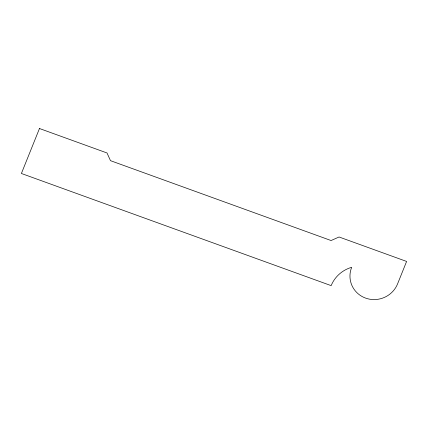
<?xml version="1.0" encoding="UTF-8"?>
<svg xmlns="http://www.w3.org/2000/svg" width="428" height="428" viewBox="0 0 428 428"><rect width="100%" height="100%" fill="white"/><g stroke="black" fill="none" stroke-linecap="round" stroke-linejoin="round"><path stroke-width="0.64" d="M39.478 128.518L21.4 173.484L331.16 285.637A30.934 29.853 -18.4 0 1 351.672 267.307A24.744 23.882 -18.4 0 0 365.576 298.097A24.744 23.882 -18.4 0 0 397.559 283.925L406.6 261.438L339.067 236.989L331.074 240.536L110.488 160.666L107.011 152.967L39.478 128.518"/></g></svg>
